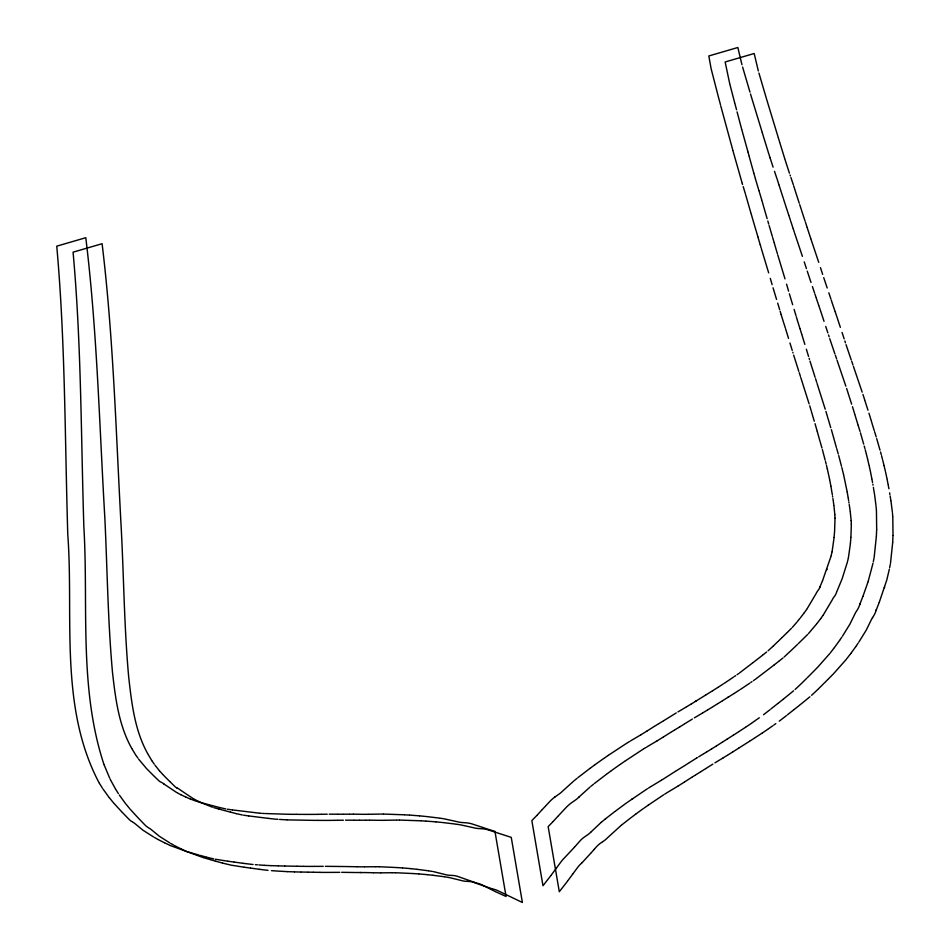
<?xml version="1.0" encoding="UTF-8"?>
<svg xmlns="http://www.w3.org/2000/svg" width="950" height="950" viewBox="0 0 950 950"><rect width="100%" height="100%" fill="white"/><g stroke="black" fill="none" stroke-linecap="round" stroke-linejoin="round"><path stroke-width="1.43" d="M876.375 536.216L876.66 529.542M892.703 542.224L892.976 535.539M876.363 536.465L874.154 557.377M892.691 542.474L890.482 563.374M834.1 537.332L834.563 531.406M850.416 543.329L850.891 537.415M834.088 537.534L832.093 551.701M850.416 543.531L848.421 557.697M876.672 529.293L876.446 510.696M893 535.289L892.798 516.954M834.611 531.003L835.014 518.225M850.927 537.011L851.331 524.222M873.323 561.652L873.964 558.374M889.651 567.649L890.293 564.383M873.026 563.16L868.074 581.721M889.354 569.169L886.778 580.023L879.284 602.253M831.143 555.702L832.01 552.033M847.471 561.711L848.338 558.042M831.024 556.237L822.581 580.604M847.341 562.234L842.116 578.823L836.582 592.194M884.403 587.717L884.616 586.981M867.932 582.207L862.956 596.256M826.809 569.834L827.046 569.097M860.166 603.416L862.861 596.493M876.494 609.413L879.189 602.49M859.75 604.592L859.334 605.732A21.244 18.739 -69.8 0 1 857.328 609.888L856.223 611.574A24.688 21.779 -69.8 0 0 854.584 614.602L849.965 624.067L842.543 636.061M876.078 610.589L875.663 611.741A21.244 18.739 -69.8 0 1 873.656 615.897L872.551 617.583M820.254 586.186L822.498 580.783M820.135 586.506L819.909 587.136M836.463 592.515L836.238 593.133A11.459 10.117 -69.8 0 1 834.658 596.149L834.053 596.885A15.782 13.929 -69.8 0 0 832.307 599.771L823.306 614.947M858.871 642.057L866.281 630.064L870.913 620.599A24.688 21.779 -69.8 0 1 872.551 617.571M839.539 640.514L834.456 647.52M839.681 640.3L841.831 637.117M855.998 646.309L858.147 643.126M855.712 646.724L850.939 653.327M567.649 880.971L572.779 874.012M804.413 612.56L806.657 609.413M820.741 618.557L822.973 615.41M551.178 875.176L556.462 868.015M550.881 875.591L542.972 885.732L531.846 820.598L536.75 815.563M567.364 881.386L559.301 891.729L548.162 826.607L553.078 821.56M804.306 612.714L800.613 617.547M820.622 618.723L816.81 623.699M806.989 608.938L815.991 593.774A15.782 13.929 -69.8 0 1 817.701 590.864L818.294 590.116A11.459 10.117 -69.8 0 0 819.945 587.148M830.739 652.353L834.302 647.722M847.056 658.362L850.143 654.324M830.122 653.172L817.416 667.518M846.45 659.181L833.732 673.526M797.442 621.466L799.983 618.296M796.86 622.214L792.383 627.344M556.617 867.813L561.236 861.531A28.037 24.736 -69.8 0 1 564.146 858.218L574.322 847.364M572.933 873.81L577.553 867.54A28.037 24.736 -69.8 0 1 580.462 864.227L581.697 863.051M850.773 653.529L850.618 653.731M816.43 624.15L808.581 633.472M594.32 849.241L596.291 846.972A25.638 22.622 -69.8 0 1 600.424 843.232L601.825 842.306M594.154 849.431L590.995 852.993M536.916 815.373L541.69 810.184M553.244 821.37L558.018 816.181M545.585 806.004L550.359 800.909A41.42 36.539 -69.8 0 1 554.847 797.026M561.901 812.001L566.687 806.918A41.42 36.539 -69.8 0 1 571.176 803.035L573.539 801.361M545.122 806.491L542.106 809.744M561.45 812.499L558.422 815.753M574.501 847.174L579.963 840.964A25.638 22.622 -69.8 0 1 584.107 837.235L587.682 834.789A29.284 25.828 -69.8 0 0 591.375 831.618M590.651 853.361L582.053 862.719M791.504 628.259L787.455 632.284M807.702 634.386L803.783 638.281M811.573 673.419L816.881 668.052M827.901 679.428L833.209 674.061M811.217 673.788L807.678 677.338M827.545 679.784L824.006 683.347M591.375 831.618L601.136 822.415M801.634 683.323L806.966 678.051M817.962 689.332L823.282 684.047M579.013 797.026L590.045 787.016M801.289 683.679L795.091 689.474M817.606 689.688L811.597 695.305M782.159 637.438L787.146 632.581M798.487 643.447L803.474 638.578M781.672 637.925L778.347 641.155M797.656 644.266L794.497 647.318M772.979 646.309L777.682 641.784M772.825 646.451L768.087 650.774M794.01 647.793L784.118 657.02M793.594 690.781L783.394 699.105M809.911 696.789L799.722 705.114M605.174 819.102L614.733 811.621M604.984 819.256L601.326 822.261M621.49 825.099L631.061 817.629M766.626 651.997L762.601 655.203M782.954 657.994L778.929 661.212M621.11 825.419L607.691 837.615A29.284 25.828 -69.8 0 1 604.01 840.809L602.419 841.902M770.937 708.926L777.753 703.558M787.265 714.934L794.081 709.567M769.987 709.721L763.515 714.732M786.303 715.73L779.238 721.169M783.014 699.426L777.955 703.416M799.342 705.422L794.271 709.413M577.968 777.587L589.867 768.467M594.284 783.596L606.409 774.309M577.03 778.359L574.679 780.259M593.358 784.356L590.995 786.256M774.297 664.822L778.596 661.461M774.119 664.964L769.488 668.515M573.966 780.829L562.685 791.029A27.55 24.308 -69.8 0 1 559.538 793.737L554.859 797.038M636.203 813.77L643.174 808.688M636.001 813.924L631.655 817.19M595.163 764.572L603.582 758.587M611.491 770.569L619.911 764.584M594.949 764.738L590.092 768.312M762.434 655.334L753.172 662.518M611.278 770.735L606.86 773.989M752.78 662.803L739.468 672.98M769.108 668.8L755.452 679.226M615.339 811.193L626.846 802.679M631.904 799.176L632.7 798.594M648.232 805.172L663.717 794.746M648.031 805.315L643.993 808.141M751.652 723.164L756.473 719.744M775.829 723.615L773.811 725.04M767.968 729.161L772.801 725.752M751.248 723.449L745.952 726.999M759.299 717.761L757.293 719.186M767.576 729.446L762.28 733.008M608.439 755.262L626.893 743.114M624.768 761.271L643.221 749.123M608.226 755.416L604.034 758.29M624.542 761.425L620.35 764.287M738.613 673.586L737.057 674.666M754.597 679.82L753.386 680.663M735.668 675.628L734.433 676.483M751.984 681.637L750.928 682.361M574.216 800.909L575.866 799.734A27.55 24.308 -69.8 0 0 579.013 797.038M733.543 677.089L724.149 683.418M749.871 683.097L740.477 689.415M684.499 781.992L691.707 777.361M684.297 782.135L677.884 786.172M739.183 731.429L745.548 727.261M755.297 737.58L749.764 741.143M755.499 737.438L761.864 733.269M627.665 802.133L647.389 788.738M738.768 731.714L733.436 735.146M647.164 730.918L654.194 726.477M663.492 736.915L670.522 732.486M646.974 731.049L640.941 734.766M663.29 737.046L657.269 740.774M717.844 687.444L723.199 684M734.172 693.441L739.528 689.997M717.654 687.562L712.571 690.781M733.982 693.571L722.463 700.768M689.474 762.553L696.516 758.124M705.803 768.562L712.844 764.121M689.059 762.826L684.724 765.569M727.047 739.183L733.222 735.264M705.387 768.835L701.041 771.566M716.514 745.869L722.095 742.33M726.845 739.314L722.511 742.069M732.83 751.877L738.625 748.208M716.3 745.999L711.538 748.992M732.628 752.008L728.282 754.739M668.705 717.594L676.246 712.939M685.033 723.591L692.348 719.079M668.076 717.998L663.706 720.694M705.731 695.02L701.86 697.431M706.147 694.759L712.179 691.018M684.404 723.995L680.022 726.703M722.059 701.029L717.986 703.558M695.412 701.432L701.254 697.811M695.614 701.314L696.207 700.934M711.942 707.311L717.571 703.807M695.222 701.563L691.244 703.998M711.538 707.56L707.572 710.006M679.119 769.037L684.309 765.819M695.436 775.046L700.625 771.828M678.49 769.429L675.794 771.103M694.818 775.438L692.123 777.1M651.344 786.303L661.342 780.283M667.672 792.312L677.671 786.291M650.928 786.564L648.434 788.108M667.256 792.561L664.762 794.105M658.041 724.137L663.29 720.943M674.357 730.146L679.82 726.833M738.827 748.078L749.55 741.273M657.614 724.399L654.621 726.227M673.942 730.408L670.949 732.224M630.361 741.012L640.751 734.884M646.689 747.021L657.068 740.881M706.943 751.794L711.324 749.123M723.057 757.922L720.563 759.442M723.271 757.791L727.653 755.119M706.527 752.044L704.235 753.445M629.446 741.57L627.606 742.698M645.774 747.579L643.922 748.695M698.606 756.853L703.819 753.694M714.922 762.85L719.934 759.822M675.379 771.352L661.556 780.164M697.347 757.613L696.73 757.993M686.411 706.883L690.84 704.235M702.739 712.892L707.168 710.244M685.805 707.251L683.953 708.367M702.537 713.011L700.269 714.364M677.991 711.906L683.323 708.736M694.319 717.903L699.651 714.732M727.902 697.383L728.496 697.027M368.457 814.304L379.858 814.079M368.244 814.304L361.796 814.304M384.786 820.301L396.186 820.087M384.358 820.325L378.124 820.301M364.836 866.839L375.618 866.732M380.926 872.848L391.946 872.729M364.372 866.851L357.259 866.768M380.701 872.848L373.576 872.765M321.421 814.293L327.275 814.197M321.183 814.304L318.238 814.34M337.737 820.301L343.366 820.206M337.511 820.301L334.566 820.349M329.187 814.174L337.523 814.197M343.294 814.221L349.315 814.186M345.515 820.182L353.851 820.194M359.622 820.23L365.643 820.194M359.397 820.23L354.314 820.206M289.536 814.304L296.21 814.328M342.843 814.233L337.998 814.209M353.554 814.174L360.917 814.257M353.317 814.174L349.79 814.197M369.883 820.182L377.245 820.266M383.681 814.067L404.344 814.803M369.407 820.182L366.106 820.194M334.293 872.373L339.815 872.337M289.097 814.304L265.466 813.556M383.159 814.067L380.867 814.079M399.748 820.076L420.66 820.8M333.83 872.385L330.838 872.397M318.012 814.352L308.311 814.411M334.341 820.349L324.639 820.42M399.226 820.076L396.934 820.087M301.637 814.376L307.871 814.411M317.953 820.373L324.199 820.408M308.999 866.412L314.058 866.388M325.327 866.329L344.862 866.531M325.316 872.409L330.386 872.397M341.656 872.326L349.695 872.432M355.442 872.516L361.416 872.539M300.96 814.376L296.436 814.34M317.728 820.373L313.215 820.349M308.536 866.412L303.703 866.352M379.299 866.744L397.397 867.576M324.853 872.421L320.031 872.361M354.979 872.516L350.158 872.444M365.322 872.563L373.35 872.753M395.616 872.741L413.725 873.572M379.062 866.744L375.844 866.732M365.085 872.563L361.879 872.551M395.39 872.741L392.172 872.741M284.893 866.044L296.816 866.246M284.668 866.044L278.493 865.889M323.261 866.341L314.284 866.388M301.221 872.041L307.848 872.148M300.758 872.041L294.583 871.886M297.041 866.246L303.478 866.352M313.369 872.242L319.794 872.349M313.132 872.242L308.311 872.159M271.142 865.64L278.029 865.866M345.551 866.543L357.022 866.756M270.916 865.64L264.504 865.343M287.47 871.649L294.358 871.874M287.233 871.637L275.12 870.924M360.501 872.528L361.19 872.539M312.538 820.337L287.221 819.886M409.818 815.1L419.378 815.848M426.134 821.109L435.706 821.845M409.319 815.076L404.831 814.839M425.636 821.085L421.159 820.836M402.657 867.92L411.089 868.668M418.986 873.929L427.405 874.677M402.432 867.908L397.622 867.599M418.748 873.917L413.951 873.596M281.782 819.553L286.817 819.862M281.378 819.529L279.585 819.434M264.456 813.497L262.473 813.378M261.298 813.295L259.932 813.212M278.017 819.328L276.26 819.209M258.792 864.916L264.278 865.319M259.35 813.164L232.619 809.946M275.286 819.149L268.553 818.401M257.426 864.821L255.36 864.666M274.206 870.853L271.462 870.651M425.446 816.43L439.185 818.069M441.774 822.427L455.513 824.078M424.686 816.359L419.627 815.872M441.002 822.367L435.955 821.881M253.08 864.476L252.391 864.417M251.703 864.357L243.081 863.312M268.031 870.366L259.409 869.321M416.991 869.309L428.082 870.758M433.093 875.294L444.41 876.755M416.539 869.262L411.314 868.704M432.856 875.271L427.631 874.701M259.92 817.332L268.351 818.366M259.255 817.261L248.757 815.931M232.239 809.911L227.371 809.21M248.567 815.908L243.521 815.183M234.27 862.089L242.856 863.277M234.044 862.066L227.941 861.234M250.598 868.086L259.184 869.274M250.361 868.062L244.257 867.231M443.864 818.769L457.389 821.738A27.55 24.308 -69.8 0 0 461.118 822.451L466.438 822.831A41.42 36.539 -69.8 0 1 471.77 823.84L482.113 827.248M460.192 824.778L473.718 827.747A27.55 24.308 -69.8 0 0 477.446 828.447L482.766 828.828A41.42 36.539 -69.8 0 1 488.086 829.837L498.441 833.245M443.032 818.651L440.004 818.199M459.361 824.659L456.332 824.208M433.271 871.578L444.647 874.416A29.284 25.828 -69.8 0 0 449.017 875.247L453.055 875.484A25.638 22.622 -69.8 0 1 458.019 876.529L476.021 882.883M448.911 877.479L444.861 876.838M449.136 877.515L460.976 880.413A29.284 25.828 -69.8 0 0 465.346 881.256L469.371 881.493A25.638 22.622 -69.8 0 1 474.347 882.526M432.369 871.447L428.533 870.829M227.715 861.199L215.329 859.239M244.031 867.196L231.658 865.236M242.321 814.969L236.455 813.675M225.827 808.937L220.127 807.666M230.767 865.058L222.609 863.111M213.774 858.931L206.506 857.173M476.449 882.989L477.957 883.369A28.037 24.736 -69.8 0 1 481.674 884.735L495.401 891.611M492.777 888.986L494.273 889.366A28.037 24.736 -69.8 0 1 497.99 890.744L522.393 902.5L511.254 837.366L498.952 833.411M492.349 888.891L477.28 883.666M214.225 806.146L219.949 807.619M230.541 812.143L236.277 813.627M230.351 812.096L225.684 810.873M213.417 805.944L209.558 804.923M202.647 803.071L208.751 804.697M218.975 809.068L224.865 810.647M202.469 803.023L197.469 801.622M218.785 809.02L213.786 807.631M199.963 855.344L206.067 857.043M198.871 855.047L194.501 853.801M215.412 861.116L222.395 863.051M214.973 860.997L210.615 859.738M203.621 857.696L210.176 859.607M187.079 851.639L194.073 853.67M203.181 857.577L186.794 851.592M196.519 801.337L190.333 799.009M212.384 807.191L202.231 803.082M482.624 827.414L488.633 829.457M474.335 882.55L476.864 883.5M488.858 829.528L494.938 831.369L506.065 896.491L495.805 891.812M185.903 797.074L190.178 798.938M202.065 803.011L197.137 800.707M185.737 797.014L180.821 794.699M181.45 849.074L186.58 851.497L170.466 845.595M181.034 848.884L174.741 845.702M164.92 842.971L170.264 845.488M164.504 842.793L158.424 839.693M176.961 787.954L177.733 788.322A15.782 13.929 -69.8 0 1 180.239 789.972L193.325 798.701M177.46 792.941L180.666 794.627M193.634 798.867L196.982 800.624M176.7 792.549L163.911 783.988M170.774 843.457L173.755 845.144M158.021 839.467L154.446 837.449M169.777 842.887L159.362 836.273L152.083 830.276A24.688 21.779 -69.8 0 0 149.625 828.447L148.093 827.509A21.244 18.739 -69.8 0 1 144.899 824.909L138.7 818.484M153.461 836.879L143.034 830.264L135.767 824.279A24.688 21.779 -69.8 0 0 133.297 822.439L132.442 821.928M169.979 781.719L174.527 786.149A11.459 10.117 -69.8 0 0 176.938 788.001M153.662 775.722L158.211 780.14A11.459 10.117 -69.8 0 0 160.609 781.992L161.405 782.325A15.782 13.929 -69.8 0 1 163.922 783.976M169.717 781.482L162.889 774.594M153.389 775.473L146.561 768.597M122.384 812.476L128.583 818.888A21.244 18.739 -69.8 0 0 131.753 821.536M138.213 817.998L129.901 808.913M121.885 811.989L113.584 802.916M159.446 770.747L162.545 774.191M159.327 770.628L154.981 765.166M146.217 768.194L138.653 759.169M125.685 803.759L129.319 808.189M109.357 797.751L113.288 802.548M125.388 803.403L119.284 794.972M109.06 797.406L102.968 788.963M152.143 761.116L154.221 764.085M135.826 755.107L137.904 758.076M151.869 760.712L147.701 753.706M135.458 754.585L131.919 748.719M102.327 787.966L99.418 783.358M118.394 793.571L115.746 789.367M115.496 788.963L110.651 780.128M99.168 782.954C58.983 707.085 73.827 616.989 67.782 534.589C64.861 438.449 65.336 342 56.751 246.169L85.785 237.702C97.138 330.719 99.358 424.638 104.856 518.166C107.302 569.561 107.849 621.062 112.492 672.327C115.449 698.357 118.726 725.218 131.765 748.434M147.547 753.409C134.674 730.039 131.634 703.059 128.689 676.97C124.224 627.819 123.844 578.431 121.279 529.162C116.019 433.972 113.537 338.39 102.101 243.711L73.067 252.178C81.367 343.401 80.964 435.231 83.849 526.763C88.528 605.874 78.707 688.299 104.037 764.691M110.449 779.712L110.153 779.071M109.642 778.002L104.227 765.13M835.062 311.434L832.414 303.608M818.734 305.425L816.169 297.837M835.228 311.885L836.938 316.944M818.9 305.876L820.61 310.935M851.212 359.884L846.058 344.696M834.884 353.875L829.73 338.687M851.699 361.261L852.946 364.954M835.371 355.253L836.629 358.946M789.426 173.173L786.493 164.16M805.042 221.065L801.491 210.199M827.189 287.993L823.733 277.626M862.172 392.16L853.409 366.344M773.11 167.164L770.165 158.163M788.726 215.068L785.175 204.203M811.015 282.447L807.251 271.166M845.844 386.151L837.081 360.335M788.88 215.519L790.543 220.578M809.412 234.46L807.156 227.513M840.358 327.346L837.223 317.87M793.096 228.463L790.839 221.504M824.03 321.338L820.836 311.636M783.501 322.228L781.102 314.521M790.068 175.014L790.376 175.94M805.434 222.205L807.013 227.038M809.578 234.923L810.789 238.616M830.906 298.989L828.816 292.802M793.25 228.914L794.39 232.382M814.578 292.992L812.416 286.567M799.9 328.463L797.43 320.53M818.734 262.342L810.932 239.079M867.967 410.186L864.785 400.247M802.406 256.346L794.616 233.083M851.639 404.178L848.469 394.25M800.066 328.914L801.717 334.198M783.738 322.917L785.258 327.738M799.247 203.241L795.518 191.662M862.956 394.452L864.654 399.784M846.628 388.455L848.326 393.787M793.309 184.704L790.922 177.555M831.286 300.141L832.271 303.145M844.182 338.901L842.044 332.417M777.053 178.933L774.511 171.321M783.227 198.158L779.059 185.191M814.969 294.132L815.943 297.136M827.854 332.892L825.728 326.42M815.1 377.316L809.982 361.119M798.784 371.319L793.654 355.122M784.724 158.602L779.76 142.5M799.71 204.63L801.206 209.273M874.261 430.694L871.352 421.159M768.324 152.368L763.574 136.966M793.689 185.856L795.376 191.199M784.949 159.291L786.422 163.922M768.479 152.819L770.094 157.926M777.361 179.859L778.917 184.727M783.536 199.084L784.878 203.264M858.004 424.911L855.036 415.162M822.664 274.384L820.479 267.651M852.482 406.719L854.834 414.449M806.419 268.613L804.234 261.879M858.159 425.374L860.035 431.419M815.563 378.694L816.727 382.351M799.235 372.697L800.399 376.354M868.965 413.191L871.162 420.446M844.871 340.979L845.464 342.831M874.641 431.834L876.221 436.952M828.543 334.97L829.148 336.822M825.217 409.213L817.071 383.503M809.115 403.869L800.755 377.506M804.852 344.399L801.859 334.673M788.524 338.39L785.531 328.664M825.918 411.409L827.509 416.741M814.281 421.218L811.443 411.647M830.751 427.678L827.759 417.656M809.732 405.84L811.193 410.744M778.204 137.358L766.567 99.073M772.314 236.396L769.108 225.506M792.668 304.724L789.367 293.788M776.554 299.416L773.051 287.779M778.347 137.821L779.629 142.025M762.102 132.05L750.5 94.014M758.397 188.872L755.345 178.529M808.557 356.416L806.36 349.244M836.368 447.462L833.601 437.617M742.081 182.863L732.913 150.634M756.057 230.624L751.011 213.358M792.229 350.407L789.961 343.009M758.551 189.335L758.908 190.523M776.352 250.194L774.238 242.903M742.223 183.338L742.579 184.514M760.036 244.186L757.91 236.906M820.111 441.691L817.214 431.383M762.244 132.525L763.432 136.491M772.671 237.559L774.107 242.44M831.381 429.685L833.542 437.38M795.981 315.614L794.093 309.379M756.342 231.551L757.839 236.669M815.053 423.688L817.095 430.92M779.653 309.605L777.694 303.145M776.506 250.658L777.421 253.733M836.724 448.614L838.28 454.017M760.178 244.661L761.092 247.724M820.396 442.605L821.952 448.02M759.05 190.986L759.406 192.161M767.125 218.666L763.503 206.138M809.127 358.281L809.483 359.456M784.997 278.873L777.753 254.921M750.797 212.658L745.691 194.845M792.811 352.272L793.024 352.984M768.669 272.876L761.366 248.686M761.674 199.714L759.549 192.624M796.326 316.777L797.288 320.055M753.766 172.983L749.182 156.406M761.805 200.165L763.384 205.675M745.418 193.931L743.221 186.616M780.14 311.232L780.971 314.046M753.837 173.221L755.214 178.042M741.665 129.2L737.081 111.898M788.607 291.163L786.553 284.145M772.136 284.691L770.296 278.374M741.796 129.663L747.697 150.896M767.826 221.006L768.704 224.081M876.707 438.603L880.009 450.146M734.623 102.588L729.814 84.075M718.307 96.579L711.134 68.756L708.819 55.967L737.853 47.5L741.938 64.719M758.326 70.965L754.181 53.509L725.147 61.976L729.683 83.541M860.451 432.832L863.681 444.137M734.766 103.051L736.559 109.784M718.438 97.054L720.468 104.714M758.931 73.079L766.436 98.61M742.603 67.07L749.977 92.126M880.543 452.034L881.256 454.634M864.215 446.025L864.928 448.637M731.5 145.35L720.753 105.889M747.828 151.347L748.006 152.036M731.631 145.801L732.794 150.171M748.137 152.487L749.063 155.942M838.696 455.584L841.486 466.224M822.367 449.576L825.17 460.216M881.576 455.822L882.514 459.384M865.248 449.825L866.317 453.863M882.764 460.334L883.928 465.132M866.436 454.338L867.611 459.123M841.831 467.543L842.602 470.594M825.514 461.534L826.168 464.158M885.4 471.366L884.034 465.607M869.072 465.358L867.659 459.361M885.578 472.079L886.979 478.61M869.25 466.082L870.663 472.613M842.816 471.473L843.588 474.715M826.488 465.464L827.272 468.706M843.648 474.929L847.186 491.934M827.319 468.932L828.376 473.682M829.611 479.501L828.471 474.121M829.706 479.928L830.858 485.925M888.096 484.452L887.122 479.346M871.827 478.681L870.794 473.349M888.238 485.165L888.915 488.775M871.922 479.168L872.539 482.541M872.848 484.215L873.014 485.177M848.065 497.135L847.222 492.147M831.701 490.924L830.894 486.151M848.172 497.788L848.635 500.603M831.856 491.791L832.342 494.819M889.627 492.872L889.913 494.558M873.383 487.35L873.62 488.799M890.898 500.626L890.138 496.007M874.57 494.629L873.774 489.761M890.969 501.113L892.323 511.706M874.689 495.354L875.995 505.709M849.003 502.989L848.837 501.909M832.544 496.114L832.675 496.981M849.229 504.497L849.561 506.861M832.901 498.489L833.186 500.424M850.179 511.266L849.621 507.288M833.863 505.258L833.304 501.279M850.274 511.872L851.141 520.529M833.946 505.875L834.812 514.52M892.751 516.456L892.418 512.715M876.434 510.447L876.09 506.706M851.319 524.044L851.153 520.719M835.002 518.047L834.824 514.71M860.082 603.642L859.833 604.354L860.082 603.642M876.411 609.651L876.161 610.351L876.411 609.651"/></g></svg>
